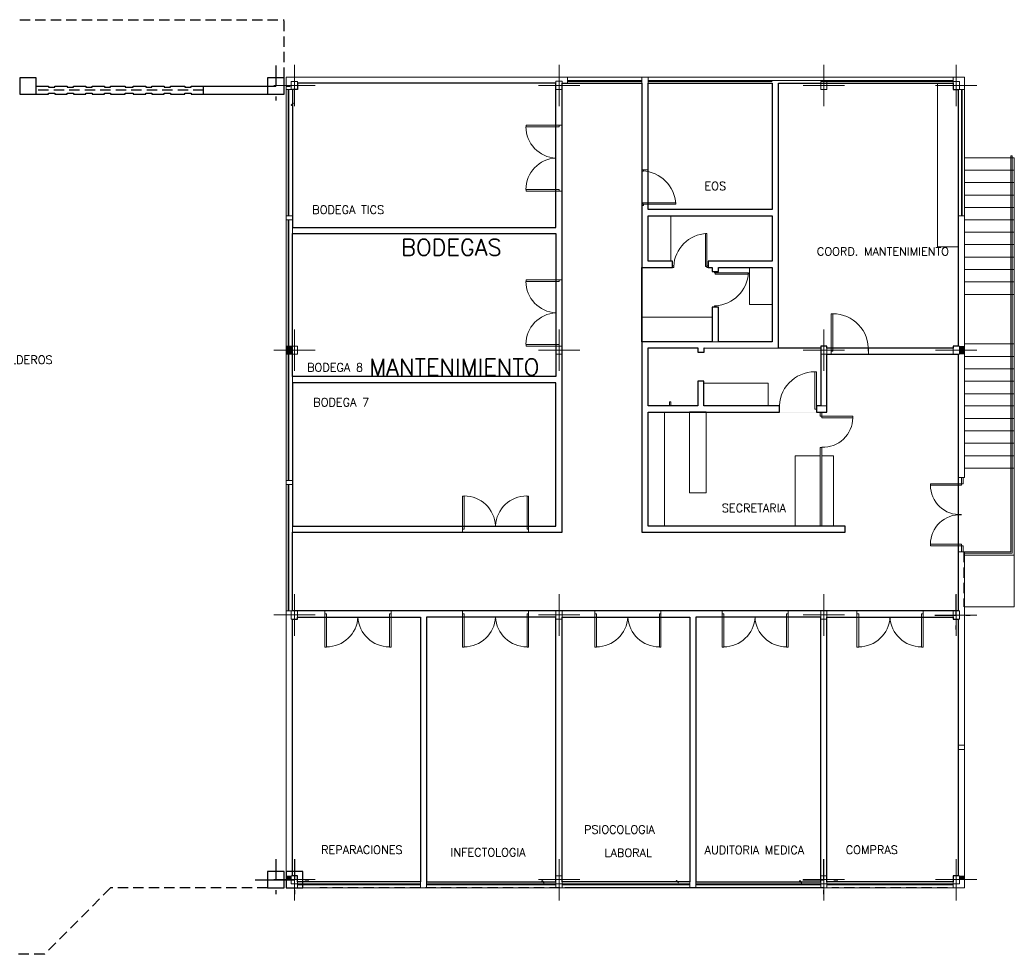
# Model space of a CAD drawing. Header units: metres. Extents: x 51 to 18146, y -212 to 18074.
# Drawn here: x 133.72 to 157.78, y 21.23 to 43.83 of the extents above; entities that cross this region are included whole.
import ezdxf

# ---------------------------------------------------------------- set-up
doc = ezdxf.new("R2010")
doc.units = ezdxf.units.M
doc.linetypes.add('DASHDOT', pattern=[1, 0.5, -0.25, 0, -0.25])
doc.linetypes.add('HIDDEN', pattern=[0.375, 0.25, -0.125])
doc.layers.get('0').update_dxf_attribs({"color": 250})
for name, color, linetype in [('AY', 1, 'Continuous'), ('COL', 2, 'Continuous'), ('NO', 250, 'Continuous')]:
    doc.layers.add(name, color=color, linetype=linetype)
doc.layers.get('0').freeze()
doc.styles.add('ROMANS', font='romans', dxfattribs={"height": 0.13})

# ---------------------------------------------------------------- blocks, each defined once
blk = doc.blocks.new('-COL40-')
at = {"color": 0}
blk.add_lwpolyline([(-0.2, 0.2), (-0.2, -0.2), (0.2, -0.2), (0.2, 0.2)], close=True, dxfattribs=at)
blk = doc.blocks.new('-EJ-')
at = {"color": 0, "linetype": 'DASHDOT'}
for p, q in [((-0.354, -0.354), (0.354, 0.354)), ((-0.354, 0.354), (0.354, -0.354))]:
    blk.add_line(p, q, dxfattribs=at)

msp = doc.modelspace()

# ---------------------------------------------------------------- linework, layer by layer
at = {"layer": 'AY', "color": 0, "linetype": 'HIDDEN'}
for p, q in [((135.912, 22.831), (134.312, 21.231)), ((134.312, 21.231), (127.312, 21.231))]:
    msp.add_line(p, q, dxfattribs=at)
at = {"layer": 'NO', "color": 15, "linetype": 'HIDDEN'}
for p, q in [((133.712, 43.831), (140.112, 43.831)), ((138.162, 42.131), (134.112, 42.131))]:
    msp.add_line(p, q, dxfattribs=at)
at = {"layer": 'NO', "linetype": 'HIDDEN'}
for p, q in [((140.112, 42.431), (140.112, 43.831)), ((156.562, 30.961), (156.562, 29.631)), ((139.712, 22.831), (135.912, 22.831)), ((153.155, 22.831), (140.974, 22.831)), ((152.962, 22.831), (146.962, 22.831)), ((156.162, 22.831), (153.362, 22.831))]:
    msp.add_line(p, q, dxfattribs=at)
at = {"layer": 'NO'}
for p, q in [((138.162, 42.231), (139.712, 42.231)), ((138.162, 42.031), (138.162, 42.231)), ((138.162, 42.031), (139.712, 42.031))]:
    msp.add_line(p, q, dxfattribs=at)
at = {"layer": 'NO', "lineweight": 0}
for points in [[(140.359, 42.747), (140.359, 41.746)], [(146.768, 42.747), (146.768, 41.746)], [(153.173, 42.747), (153.173, 41.746)], [(156.376, 42.747), (156.376, 41.746)], [(148.768, 42.446), (146.966, 42.446)], [(148.768, 42.368), (146.966, 42.368)], [(148.768, 42.345), (146.966, 42.345)], [(148.917, 42.446), (151.922, 42.446)], [(139.86, 42.248), (140.862, 42.248)], [(140.162, 42.148), (140.162, 39.094)], [(140.21, 42.148), (140.21, 39.094)], [(140.229, 42.148), (140.229, 39.094)], [(140.311, 42.148), (140.311, 39.094)], [(146.265, 42.248), (147.267, 42.248)], [(148.768, 42.297), (146.966, 42.297)], [(148.917, 42.297), (151.922, 42.297)], [(152.671, 42.248), (153.672, 42.248)], [(155.877, 42.248), (156.875, 42.248)], [(156.424, 38.342), (155.925, 38.342), (155.925, 42.297)], [(156.424, 42.148), (156.424, 39.094)], [(156.503, 42.148), (156.503, 39.094)], [(156.521, 42.148), (156.521, 39.094)], [(156.577, 39.094), (156.577, 42.148)], [(156.577, 30.931), (157.728, 30.931), (157.728, 40.546), (157.698, 40.546), (157.698, 30.961), (156.577, 30.961)], [(156.577, 30.883), (157.776, 30.883), (157.776, 40.494), (156.577, 40.494)], [(156.577, 40.196), (157.776, 40.196)], [(156.577, 39.895), (157.776, 39.895)], [(156.577, 39.593), (157.776, 39.593)], [(156.577, 39.295), (157.776, 39.295)], [(140.162, 38.994), (140.162, 35.94)], [(140.21, 38.994), (140.21, 35.94)], [(140.229, 38.994), (140.229, 35.94)], [(140.311, 38.994), (140.311, 35.94)], [(149.468, 39.094), (149.468, 37.996)], [(156.577, 38.994), (157.776, 38.994)], [(156.577, 38.696), (157.776, 38.696)], [(156.577, 38.394), (157.776, 38.394)], [(156.577, 38.092), (157.776, 38.092)], [(151.922, 36.945), (151.371, 36.945), (151.371, 37.843)], [(156.577, 37.794), (157.776, 37.794)], [(156.577, 37.493), (157.776, 37.493)], [(156.577, 37.191), (157.776, 37.191)], [(148.768, 36.044), (148.768, 36.644), (150.47, 36.644)], [(140.359, 36.342), (140.359, 35.34)], [(146.768, 36.342), (146.768, 35.34)], [(153.173, 36.342), (153.173, 35.34)], [(150.619, 36.044), (148.768, 36.044), (150.619, 36.044)], [(156.577, 35.992), (157.776, 35.992)], [(139.86, 35.843), (140.862, 35.843)], [(140.162, 35.743), (140.162, 32.689)], [(140.21, 35.743), (140.21, 32.689)], [(140.229, 35.743), (140.229, 32.689)], [(140.311, 35.743), (140.311, 32.689)], [(146.265, 35.843), (147.267, 35.843)], [(152.674, 35.843), (153.672, 35.843)], [(155.877, 35.843), (156.875, 35.843)], [(156.577, 35.69), (157.776, 35.69)], [(156.577, 35.392), (157.776, 35.392)], [(150.269, 35.042), (151.822, 35.042), (151.822, 34.491)], [(156.577, 35.091), (157.776, 35.091)], [(156.577, 34.789), (157.776, 34.789)], [(149.427, 34.502), (149.479, 34.502)], [(153.248, 34.491), (153.099, 34.491), (153.248, 34.491)], [(156.577, 34.491), (157.776, 34.491)], [(149.319, 34.342), (149.319, 31.587)], [(153.121, 34.339), (153.121, 34.242), (153.084, 34.242), (153.084, 34.339)], [(156.577, 34.19), (157.776, 34.19)], [(156.577, 33.892), (157.776, 33.892)], [(153.084, 31.587), (153.084, 33.486), (153.121, 33.486), (153.121, 31.587)], [(156.577, 33.59), (157.776, 33.59)], [(152.481, 31.587), (152.481, 33.288), (153.084, 33.288)], [(153.404, 31.587), (153.404, 33.288), (153.121, 33.288)], [(156.577, 33.288), (157.776, 33.288)], [(156.577, 32.991), (157.776, 32.991)], [(156.503, 32.76), (156.503, 32.611), (156.54, 32.611), (156.54, 32.76)], [(140.162, 32.588), (140.162, 29.535)], [(140.21, 32.588), (140.21, 29.535)], [(140.229, 32.588), (140.229, 29.535)], [(140.311, 32.588), (140.311, 29.535)], [(156.503, 30.98), (156.503, 31.11), (156.54, 31.11), (156.54, 30.98)], [(156.577, 29.635), (157.776, 29.635), (157.776, 30.883)], [(140.359, 29.937), (140.359, 28.935)], [(146.768, 29.937), (146.768, 28.935)], [(153.173, 29.937), (153.173, 28.935)], [(156.376, 29.937), (156.376, 28.935)], [(139.86, 29.438), (140.862, 29.438)], [(146.265, 29.438), (147.267, 29.438)], [(152.671, 29.438), (153.672, 29.438)], [(155.877, 29.434), (156.875, 29.434)], [(140.359, 23.532), (140.359, 22.53)], [(146.768, 23.532), (146.768, 22.53)], [(153.173, 23.532), (153.173, 22.53)], [(156.376, 23.532), (156.376, 22.53)], [(139.86, 23.033), (140.862, 23.033)], [(143.409, 22.932), (140.311, 22.932)], [(140.434, 22.98), (143.409, 22.98)], [(143.409, 22.91), (140.434, 22.91)], [(143.558, 22.98), (146.69, 22.98)], [(146.69, 22.932), (143.558, 22.932)], [(146.69, 22.91), (143.558, 22.91)], [(146.265, 23.033), (147.267, 23.033)], [(146.843, 22.98), (149.926, 22.98)], [(149.926, 22.932), (146.843, 22.932)], [(149.926, 22.91), (146.843, 22.91)], [(150.075, 22.98), (153.099, 22.98)], [(153.099, 22.932), (150.075, 22.932)], [(153.099, 22.91), (150.075, 22.91)], [(152.671, 23.033), (153.672, 23.033)], [(153.248, 22.98), (156.302, 22.98)], [(156.302, 22.932), (153.248, 22.932)], [(156.302, 22.91), (153.248, 22.91)], [(155.877, 23.033), (156.875, 23.033)], [(140.162, 22.831), (140.162, 22.831)], [(140.434, 22.831), (143.409, 22.831)], [(143.558, 22.831), (146.69, 22.831)], [(146.843, 22.831), (149.926, 22.831)], [(150.075, 22.831), (153.099, 22.831)], [(153.248, 22.831), (156.302, 22.831)], [(156.577, 22.831), (156.577, 22.831)]]:
    msp.add_lwpolyline(points, dxfattribs=at)
at = {"layer": 'NO', "lineweight": 20}
for points in [[(146.843, 42.297), (146.966, 42.297), (146.966, 42.446), (140.162, 42.446), (140.162, 42.148), (140.285, 42.148)], [(156.302, 42.345), (156.302, 42.446), (156.577, 42.446), (156.577, 42.148), (156.451, 42.148)], [(146.69, 42.297), (140.434, 42.297)], [(146.843, 42.148), (146.843, 41.288), (146.69, 41.288), (146.69, 42.148)], [(140.311, 38.811), (146.69, 38.811), (146.69, 39.686), (146.843, 39.686), (146.843, 37.541), (146.69, 37.541), (146.69, 38.662), (140.311, 38.662)], [(156.424, 35.743), (156.424, 32.76), (156.577, 32.76), (156.577, 39.094), (156.424, 39.094), (156.424, 35.94)], [(140.285, 35.94), (140.162, 35.94), (140.162, 35.743), (140.285, 35.743)], [(153.099, 34.339), (152.998, 34.339), (153.248, 34.339), (153.248, 35.743), (153.348, 35.743), (153.348, 35.891), (153.248, 35.891)], [(156.302, 35.743), (154.25, 35.743), (154.25, 35.891), (156.302, 35.891)], [(140.311, 35.054), (146.69, 35.054), (146.69, 31.587), (146.027, 31.587), (146.027, 31.438), (146.843, 31.438), (146.843, 35.743)], [(146.69, 35.743), (146.69, 35.203), (140.311, 35.203)], [(152.998, 34.339), (152.998, 34.491), (153.099, 34.491), (153.099, 35.743)], [(140.311, 31.438), (144.426, 31.438), (144.426, 31.587), (140.311, 31.587)], [(156.302, 22.932), (156.302, 22.831), (156.577, 22.831), (156.577, 30.961), (156.424, 30.961), (156.424, 29.535)], [(140.285, 29.535), (140.162, 29.535), (140.162, 22.831), (140.434, 22.831), (140.434, 22.932)], [(140.434, 29.386), (141.1, 29.386), (141.1, 29.535), (140.434, 29.535)], [(146.69, 29.386), (146.027, 29.386), (146.027, 29.535), (147.628, 29.535), (147.628, 29.386), (146.843, 29.386)], [(153.099, 29.535), (152.309, 29.535), (152.309, 29.386), (153.099, 29.386)], [(153.248, 29.386), (153.974, 29.386), (153.974, 29.535), (153.248, 29.535)], [(156.302, 29.535), (155.575, 29.535), (155.575, 29.386), (156.302, 29.386)], [(156.424, 29.434), (156.424, 29.438)], [(140.311, 29.337), (140.311, 23.129)], [(146.69, 29.337), (146.69, 22.932), (146.69, 22.831), (146.843, 22.831), (146.843, 22.932)], [(146.843, 29.337), (146.843, 23.129)], [(153.099, 29.337), (153.099, 23.129)], [(153.248, 29.337), (153.248, 23.129)], [(156.424, 23.129), (156.424, 29.337)], [(153.248, 22.932), (153.248, 22.831), (153.099, 22.831), (153.099, 22.932)]]:
    msp.add_lwpolyline(points, dxfattribs=at)
at = {"layer": 'NO', "lineweight": 0}
for points in [[(140.285, 42.148), (140.434, 42.148), (140.434, 42.345), (140.285, 42.345)], [(146.69, 42.148), (146.843, 42.148), (146.843, 42.349), (146.69, 42.349)], [(148.917, 42.368), (151.922, 42.368)], [(148.917, 42.345), (151.922, 42.345)], [(156.302, 42.446), (151.922, 42.446)], [(151.922, 42.368), (156.302, 42.368)], [(153.099, 42.148), (153.248, 42.148), (153.248, 42.345), (153.099, 42.345)], [(153.248, 42.345), (156.302, 42.345)], [(156.302, 42.148), (156.451, 42.148), (156.451, 42.345), (156.302, 42.345)], [(156.302, 42.297), (153.248, 42.297)], [(140.337, 41.816), (140.288, 41.764), (140.281, 41.772), (140.333, 41.82)], [(145.967, 41.247), (146.768, 41.247), (146.768, 41.288), (145.967, 41.288)], [(148.768, 40.204), (148.768, 40.174), (148.809, 40.174), (148.809, 40.204)], [(145.967, 39.727), (146.768, 39.727), (146.768, 39.686), (145.967, 39.686)], [(148.768, 39.373), (148.768, 39.344), (148.809, 39.344), (148.809, 39.373)], [(149.591, 39.373), (148.79, 39.373), (148.79, 39.403), (149.591, 39.403)], [(150.339, 38.666), (150.339, 37.865), (150.31, 37.865), (150.31, 38.666)], [(149.509, 37.843), (149.539, 37.843), (149.539, 37.884), (149.509, 37.884)], [(150.339, 37.843), (150.369, 37.843), (150.369, 37.884), (150.339, 37.884)], [(145.967, 37.504), (146.768, 37.504), (146.768, 37.541), (145.967, 37.541)], [(150.526, 37.713), (150.526, 37.742), (150.567, 37.742), (150.567, 37.713)], [(151.345, 37.713), (150.544, 37.713), (150.544, 37.683), (151.345, 37.683)], [(150.526, 36.882), (150.526, 36.912), (150.567, 36.912), (150.567, 36.882)], [(153.393, 36.718), (153.393, 35.817), (153.348, 35.817), (153.348, 36.718)], [(140.285, 35.743), (140.434, 35.743), (140.434, 35.94), (140.285, 35.94)], [(145.967, 35.981), (146.768, 35.981), (146.768, 35.94), (145.967, 35.94)], [(146.69, 35.743), (146.843, 35.743), (146.843, 35.94), (146.69, 35.94)], [(153.099, 35.743), (153.248, 35.743), (153.248, 35.94), (153.099, 35.94)], [(156.302, 35.743), (156.451, 35.743), (156.451, 35.94), (156.302, 35.94)], [(152.954, 35.314), (152.954, 34.417), (152.998, 34.417), (152.998, 35.314)], [(149.427, 34.491), (149.479, 34.491), (149.487, 34.491), (149.487, 34.502), (149.427, 34.502), (149.416, 34.502), (149.416, 34.491)], [(149.438, 34.588), (149.468, 34.588), (149.468, 34.502), (149.438, 34.502)], [(149.919, 34.346), (150.321, 34.346), (150.321, 32.391), (149.919, 32.391)], [(153.874, 34.205), (153.121, 34.205), (153.121, 34.242), (153.874, 34.242)], [(155.75, 32.573), (156.503, 32.573), (156.503, 32.611), (155.75, 32.611)], [(144.467, 32.313), (144.467, 31.512), (144.426, 31.512), (144.426, 32.313)], [(145.99, 32.313), (145.99, 31.512), (146.027, 31.512), (146.027, 32.313)], [(155.75, 31.147), (156.503, 31.147), (156.503, 31.11), (155.75, 31.11)], [(140.285, 29.337), (140.434, 29.337), (140.434, 29.535), (140.285, 29.535)], [(141.137, 28.66), (141.137, 29.46), (141.1, 29.46), (141.1, 28.66)], [(142.661, 28.66), (142.661, 29.46), (142.702, 29.46), (142.702, 28.66)], [(144.467, 28.66), (144.467, 29.46), (144.426, 29.46), (144.426, 28.66)], [(145.99, 28.66), (145.99, 29.46), (146.027, 29.46), (146.027, 28.66)], [(146.69, 29.337), (146.843, 29.337), (146.843, 29.535), (146.69, 29.535)], [(147.669, 28.66), (147.669, 29.46), (147.628, 29.46), (147.628, 28.66)], [(149.192, 28.66), (149.192, 29.46), (149.23, 29.46), (149.23, 28.66)], [(150.749, 28.66), (150.749, 29.46), (150.708, 29.46), (150.708, 28.66)], [(152.268, 28.66), (152.268, 29.46), (152.309, 29.46), (152.309, 28.66)], [(153.099, 29.337), (153.248, 29.337), (153.248, 29.535), (153.099, 29.535)], [(154.015, 28.66), (154.015, 29.46), (153.974, 29.46), (153.974, 28.66)], [(155.534, 28.66), (155.534, 29.46), (155.575, 29.46), (155.575, 28.66)], [(156.302, 29.337), (156.451, 29.337), (156.451, 29.535), (156.302, 29.535)], [(140.285, 22.932), (140.434, 22.932), (140.434, 23.129), (140.285, 23.129)], [(146.69, 22.932), (146.843, 22.932), (146.843, 23.129), (146.69, 23.129)], [(153.099, 22.932), (153.248, 22.932), (153.248, 23.129), (153.099, 23.129)], [(156.302, 22.932), (156.451, 22.932), (156.451, 23.129), (156.302, 23.129)], [(146.355, 23.01), (146.407, 22.958), (146.399, 22.954), (146.351, 23.003)], [(149.61, 23.01), (149.658, 22.958), (149.654, 22.954), (149.602, 23.003)], [(152.589, 23.01), (152.637, 22.958), (152.633, 22.954), (152.585, 23.003)]]:
    msp.add_lwpolyline(points, close=True, dxfattribs=at)
at = {"layer": 'NO', "lineweight": 20}
for points in [[(148.917, 40.204), (148.917, 42.446), (148.768, 42.446), (148.768, 40.204)], [(140.162, 39.094), (140.311, 39.094), (140.311, 38.994), (140.162, 38.994)], [(140.162, 32.689), (140.311, 32.689), (140.311, 32.588), (140.162, 32.588)], [(142.702, 29.535), (144.426, 29.535), (144.426, 29.386), (143.558, 29.386), (143.558, 22.831), (143.409, 22.831), (143.409, 29.386), (142.702, 29.386)], [(149.23, 29.535), (150.708, 29.538), (150.708, 29.389), (150.075, 29.386), (150.075, 22.831), (149.926, 22.831), (149.926, 29.386), (149.23, 29.386)], [(156.424, 26.284), (156.577, 26.284), (156.577, 26.183), (156.424, 26.183)]]:
    msp.add_lwpolyline(points, close=True, dxfattribs=at)
at = {"layer": 'NO', "color": 15}
for points in [[(134.112, 42.231), (134.412, 42.231), (134.412, 42.201), (134.562, 42.201), (134.562, 42.231), (134.862, 42.231), (134.862, 42.201), (135.012, 42.201), (135.012, 42.231), (135.312, 42.231), (135.312, 42.201), (135.462, 42.201), (135.462, 42.231), (135.762, 42.231), (135.762, 42.201), (135.912, 42.201), (135.912, 42.231), (136.262, 42.231), (136.262, 42.201), (136.462, 42.201), (136.462, 42.231), (136.762, 42.231), (136.762, 42.201), (136.912, 42.201), (136.912, 42.231), (137.212, 42.231), (137.212, 42.201), (137.362, 42.201), (137.362, 42.231), (137.712, 42.231), (137.712, 42.201), (137.862, 42.201), (137.862, 42.231), (138.162, 42.231)], [(134.112, 42.031), (134.412, 42.031), (134.412, 42.061), (134.562, 42.061), (134.562, 42.031), (134.862, 42.031), (134.862, 42.061), (135.012, 42.061), (135.012, 42.031), (135.312, 42.031), (135.312, 42.061), (135.462, 42.061), (135.462, 42.031), (135.762, 42.031), (135.762, 42.061), (135.912, 42.061), (135.912, 42.031), (136.262, 42.031), (136.262, 42.061), (136.462, 42.061), (136.462, 42.031), (136.762, 42.031), (136.762, 42.061), (136.912, 42.061), (136.912, 42.031), (137.212, 42.031), (137.212, 42.061), (137.362, 42.061), (137.362, 42.031), (137.712, 42.031), (137.712, 42.061), (137.862, 42.061), (137.862, 42.031), (138.162, 42.031)]]:
    msp.add_lwpolyline(points, dxfattribs=at)
at = {"layer": 'NO', "lineweight": 25}
for points in [[(140.311, 29.535), (140.311, 31.438), (146.843, 31.438), (146.843, 42.297), (148.768, 42.297), (148.768, 31.438), (153.684, 31.438), (153.684, 31.587), (148.917, 31.587), (148.917, 34.342), (152.097, 34.342), (152.097, 34.495), (150.269, 34.495), (150.269, 35.095), (150.12, 35.095), (150.12, 34.495), (148.917, 34.495), (148.921, 35.895), (150.12, 35.895), (150.12, 35.795), (150.272, 35.795), (150.272, 35.895), (153.099, 35.891), (153.095, 34.491), (152.998, 34.491), (152.998, 34.339), (153.248, 34.339), (153.248, 35.743), (156.424, 35.743), (156.424, 29.535)], [(140.311, 42.148), (140.311, 38.811), (146.69, 38.811), (146.69, 42.297), (140.434, 42.297), (140.434, 42.148)], [(148.917, 42.297), (151.922, 42.297), (151.922, 39.243), (148.917, 39.243)], [(152.071, 42.297), (156.302, 42.297), (156.302, 42.148), (156.424, 42.148), (156.424, 35.94), (156.302, 35.94), (156.302, 35.891), (153.248, 35.891), (153.248, 35.94), (153.099, 35.94), (153.099, 35.891), (152.071, 35.891)], [(148.917, 39.094), (151.922, 39.094), (151.922, 37.996), (150.369, 37.996), (150.369, 37.843), (150.47, 37.843), (150.47, 37.742), (150.619, 37.742), (150.619, 37.843), (151.922, 37.843), (151.922, 36.044), (150.619, 36.044), (150.619, 36.882), (150.47, 36.882), (150.47, 36.044), (148.768, 36.044), (148.768, 37.843), (149.509, 37.843), (149.509, 37.996), (148.917, 37.996)], [(140.311, 38.662), (146.69, 38.662), (146.69, 35.203), (140.311, 35.203)], [(146.69, 35.054), (140.311, 35.054), (140.311, 31.587), (146.69, 31.587)], [(143.409, 29.386), (143.409, 22.98), (140.434, 22.98), (140.434, 23.129), (140.311, 23.129), (140.311, 29.337), (140.434, 29.337), (140.434, 29.386)], [(143.558, 29.386), (143.558, 22.98), (146.69, 22.98), (146.69, 23.129), (146.69, 29.337), (146.69, 29.386)], [(149.926, 29.386), (149.926, 22.98), (146.843, 22.98), (146.843, 23.129), (146.843, 29.337), (146.843, 29.386)], [(150.075, 29.386), (150.075, 22.98), (153.099, 22.98), (153.099, 23.129), (153.099, 29.337), (153.099, 29.386)], [(156.302, 29.386), (156.302, 29.337), (156.424, 29.337), (156.424, 23.129), (156.302, 23.129), (156.302, 22.98), (153.248, 22.98), (153.248, 23.129), (153.248, 29.337), (153.248, 29.386)]]:
    msp.add_lwpolyline(points, close=True, dxfattribs=at)
at = {"layer": 'NO', "lineweight": 0}
for centre, radius, start, end in [((146.725, 41.248), 0.762, 180, 267.0612), ((146.725, 39.729), 0.762, 92.9388, 180), ((148.751, 39.342), 0.836, 2.45, 87.55), ((150.375, 37.83), 0.836, 92.45, 177.55), ((150.509, 37.752), 0.836, 272.45, 357.55), ((146.725, 37.506), 0.762, 180, 267.0612), ((146.725, 35.983), 0.762, 92.9388, 180), ((153.391, 35.864), 0.858, 357.0612, 90), ((152.952, 34.46), 0.858, 89.9561, 182.8949), ((153.157, 34.206), 0.713, 267.0611, 360), ((156.464, 32.575), 0.713, 180, 272.9389), ((144.465, 31.555), 0.762, 2.9388, 90), ((145.988, 31.555), 0.762, 90, 177.0612), ((156.464, 31.149), 0.713, 87.0611, 180), ((141.136, 29.425), 0.762, 270, 357.0612), ((142.659, 29.425), 0.762, 182.9388, 270), ((144.465, 29.425), 0.762, 270, 357.0612), ((145.988, 29.425), 0.762, 182.9388, 270), ((147.667, 29.425), 0.762, 270, 357.0612), ((149.191, 29.425), 0.762, 182.9388, 270), ((150.747, 29.425), 0.762, 270, 357.0612), ((152.267, 29.425), 0.762, 182.9388, 270), ((154.013, 29.425), 0.762, 270, 357.0612), ((155.533, 29.425), 0.762, 182.9388, 270)]:
    msp.add_arc(centre, radius, start, end, dxfattribs=at)
at = {"layer": 'NO', "transparency": 33554559}
for points in [[(153.248, 42.349), (153.173, 42.349), (153.248, 42.345)], [(153.173, 42.349), (153.248, 42.345), (153.173, 42.345)], [(140.285, 35.94), (140.162, 35.94), (140.285, 35.843)], [(140.162, 35.94), (140.285, 35.843), (140.162, 35.843)], [(150.619, 36.044), (150.619, 36.044), (148.768, 36.044)], [(150.272, 35.895), (153.099, 35.891), (150.272, 35.891)], [(156.302, 35.891), (156.302, 35.891), (153.248, 35.891)], [(156.577, 35.94), (156.451, 35.94), (156.577, 35.843)], [(156.451, 35.94), (156.577, 35.843), (156.451, 35.843)], [(140.285, 35.843), (140.162, 35.843), (140.285, 35.743)], [(140.162, 35.843), (140.285, 35.743), (140.162, 35.743)], [(156.302, 35.743), (156.302, 35.743), (154.25, 35.743)], [(156.577, 35.843), (156.451, 35.843), (156.577, 35.743)], [(156.451, 35.843), (156.577, 35.743), (156.451, 35.743)], [(153.095, 34.495), (152.097, 34.495), (153.095, 34.491)], [(152.097, 34.495), (153.095, 34.491), (152.097, 34.491)], [(153.099, 34.491), (153.248, 34.491), (153.248, 34.491)], [(152.998, 34.342), (148.917, 34.342), (152.998, 34.339)], [(148.917, 34.342), (152.998, 34.339), (148.917, 34.339)], [(153.248, 34.339), (153.248, 34.339), (152.998, 34.339)], [(156.424, 29.535), (156.424, 29.535), (140.311, 29.535)], [(150.708, 29.389), (149.23, 29.389), (150.075, 29.386)], [(149.23, 29.389), (150.075, 29.386), (149.23, 29.386)], [(140.285, 23.129), (140.162, 23.129), (140.285, 23.033)], [(140.162, 23.129), (140.285, 23.033), (140.162, 23.033)], [(156.577, 23.129), (156.451, 23.129), (156.577, 23.033)], [(156.451, 23.129), (156.577, 23.033), (156.451, 23.033)]]:
    msp.add_solid(points, dxfattribs=at)

# ---------------------------------------------------------------- block references
at = {"layer": 'COL', "color": 0}
msp.add_blockref('-COL40-', (133.912, 42.231), dxfattribs=at)
at = {"layer": 'NO', "rotation": 315}
for p in [(139.912, 42.231), (156.362, 29.431), (139.912, 23.031), (140.362, 23.031), (153.162, 23.031)]:
    msp.add_blockref('-EJ-', p, dxfattribs=at)
at = {"layer": 'NO'}
for p in [(139.912, 42.231), (139.912, 23.031), (140.362, 23.031)]:
    msp.add_blockref('-COL40-', p, dxfattribs=at)

# ---------------------------------------------------------------- texts
at = {"layer": 'NO', "color": 0, "style": 'ROMANS'}
for s, height, p in [('EOS', 0.2, (150.283, 39.714)), ('BODEGA TICS', 0.2, (140.791, 39.139)), ('BODEGAS', 0.4, (142.942, 38.128)), ('COORD. MANTENIMIENTO', 0.2, (153.004, 38.129)), ('TERRAZA CALDEROS', 0.2, (131.869, 35.51)), ('MANTENIMIENTO', 0.4, (142.172, 35.232)), ('BODEGA 8', 0.2, (140.667, 35.325)), ('BODEGA 7', 0.2, (140.815, 34.481)), ('SECRETARIA', 0.2, (150.703, 31.923)), ('PSIOCOLOGIA', 0.2, (147.367, 24.144)), ('REPARACIONES', 0.2, (141.006, 23.656)), ('AUDITORIA MEDICA', 0.2, (150.286, 23.651)), ('COMPRAS', 0.2, (153.702, 23.656)), ('INFECTOLOGIA', 0.2, (144.137, 23.594)), ('LABORAL', 0.2, (147.865, 23.581))]:
    msp.add_text(s, height=height, dxfattribs=at).set_placement(p)

doc.saveas('drawing.dxf')
